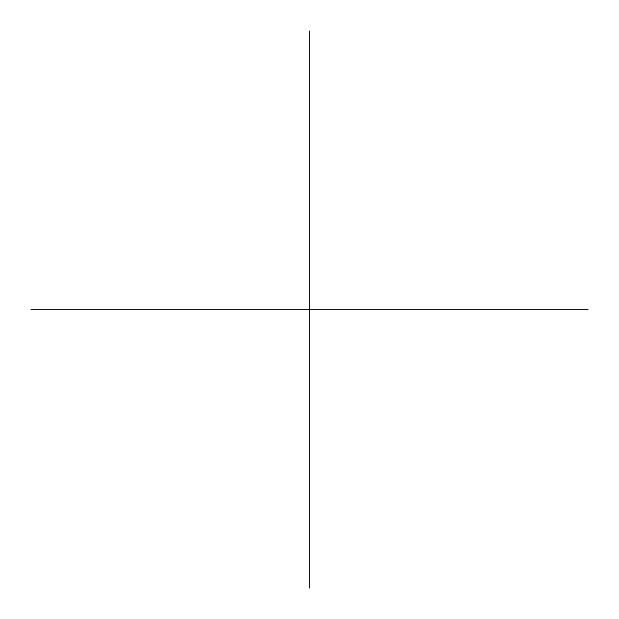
<?xml version="1.0" encoding="UTF-8"?>
<svg xmlns="http://www.w3.org/2000/svg" width="619" height="619" viewBox="0 0 619 619"><rect width="100%" height="100%" fill="white"/><g stroke="black" fill="none" stroke-linecap="round" stroke-linejoin="round"><path stroke-width="0.93" d="M30.95 309.5L588.05 309.5M309.5 30.95L309.5 588.05"/></g></svg>
